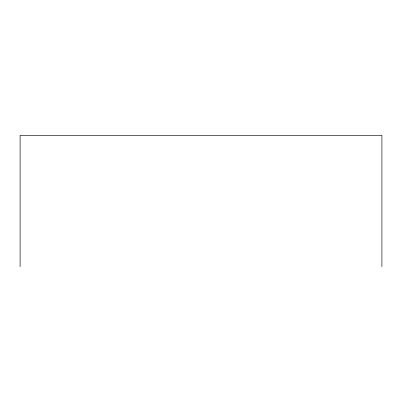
<?xml version="1.0" encoding="UTF-8"?>
<svg xmlns="http://www.w3.org/2000/svg" width="402" height="402" viewBox="0 0 402 402"><rect width="100%" height="100%" fill="white"/><g stroke="black" fill="none" stroke-linecap="round" stroke-linejoin="round"><path stroke-width="0.6" d="M381.9 266.647L381.9 135.353L20.1 135.353L20.1 266.647"/></g></svg>
